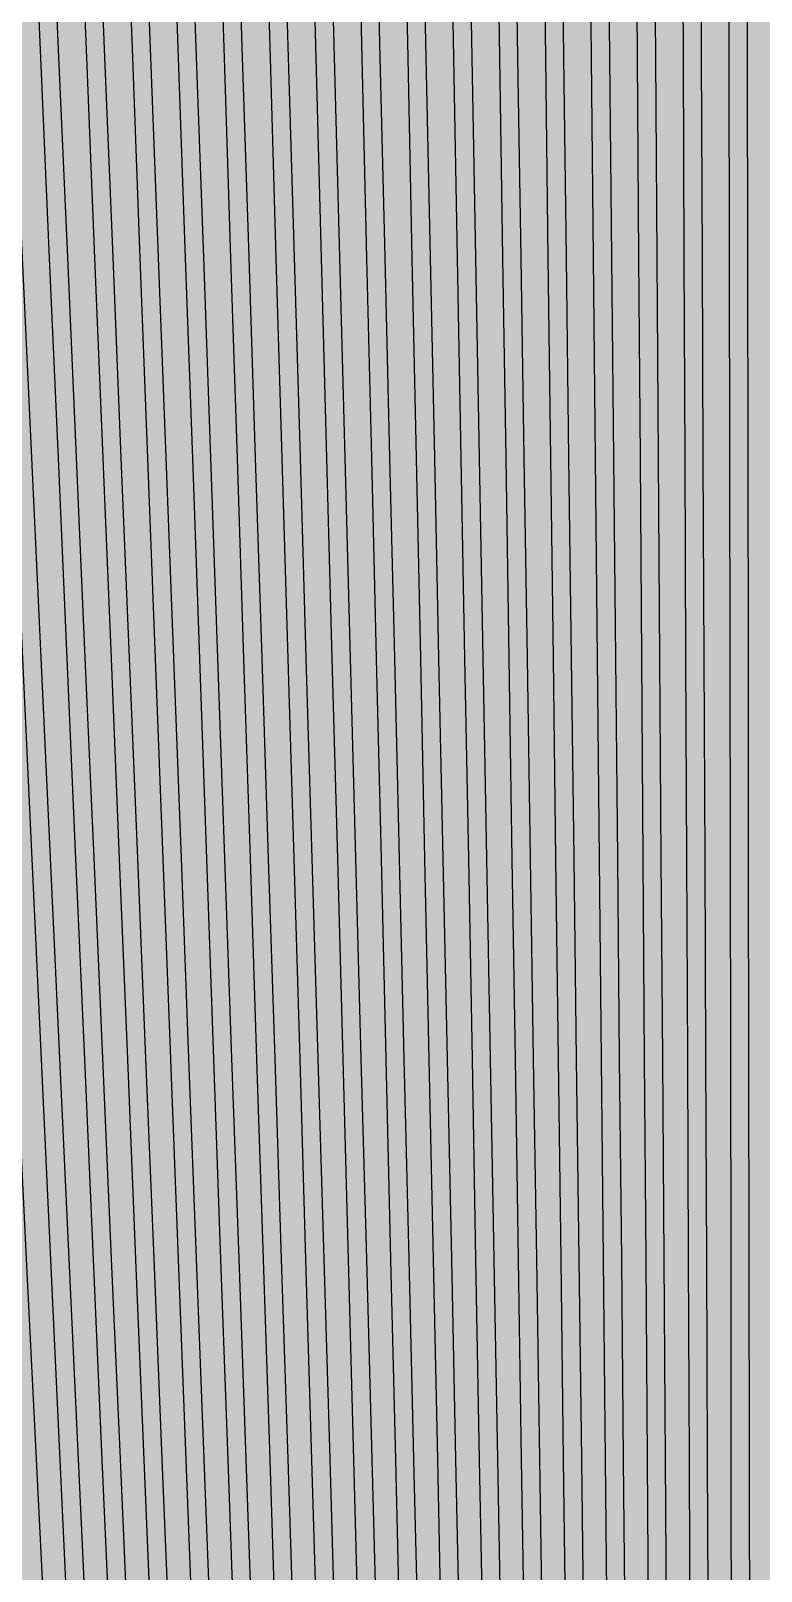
# Model space of a CAD drawing. Header units: metres. Extents: x -7231 to 10969, y -37556 to 1873.
# Drawn here: x 1786.9 to 1869, y -18454.5 to -18281.4 of the extents above; entities that cross this region are included whole.
import ezdxf

# ---------------------------------------------------------------- set-up
doc = ezdxf.new("R2010")
doc.units = ezdxf.units.M
for name, color, linetype in [('Metal1', 4, 'CONTINUOUS'), ('Metal2', 3, 'CONTINUOUS'), ('Polyimide', 7, 'CONTINUOUS')]:
    doc.layers.add(name, color=color, linetype=linetype)

msp = doc.modelspace()

# ---------------------------------------------------------------- hatches: boundary and pattern name
at = {"layer": 'Polyimide'}
msp.add_hatch(color=7, dxfattribs=at).paths.add_polyline_path([(4065.69, -468), (4066.67, -501.99), (4068.51, -535.99), (4071.41, -569.99), (4075.54, -603.99), (4081.04, -637.99), (4088.01, -671.99), (4096.52, -705.98), (4106.62, -739.98), (4118.33, -773.98), (4131.63, -807.98), (4146.49, -841.98), (4162.87, -875.98), (4180.68, -909.97), (4199.83, -943.97), (4220.22, -977.97), (4241.73, -1011.97), (4264.21, -1045.97), (4287.52, -1079.96), (4311.51, -1113.96), (4336.01, -1147.96), (4360.86, -1181.96), (4385.88, -1215.96), (4410.89, -1249.96), (4435.74, -1283.95), (4460.24, -1317.95), (4484.23, -1351.95), (4507.54, -1385.95), (4530.02, -1419.95), (4551.53, -1453.94), (4571.92, -1487.94), (4591.07, -1521.94), (4608.88, -1555.94), (4625.26, -1589.94), (4640.12, -1623.94), (4653.42, -1657.93), (4665.13, -1691.93), (4675.23, -1725.93), (4683.74, -1759.93), (4690.71, -1793.93), (4696.21, -1827.93), (4700.34, -1861.92), (4703.24, -1895.92), (4705.08, -1929.92), (4706.06, -1963.92), (4706.44, -1997.92), (4706.5, -2031.91), (4706.5, -4793.02), (4709.95, -4838.39), (4720.22, -4882.71), (4737.08, -4924.98), (4760.13, -4964.2), (4788.85, -4999.49), (4822.58, -5030.03), (4860.53, -5055.12), (4901.85, -5074.18), (4901.85, -5074.18), (4970.68, -5105.23), (5034.7, -5145.26), (5092.76, -5193.54), (5143.8, -5249.19), (5186.89, -5311.2), (5221.24, -5378.44), (5246.23, -5449.69), (5261.41, -5523.66), (5266.5, -5599), (5261.41, -5674.34), (5246.23, -5748.31), (5221.24, -5819.56), (5186.89, -5886.8), (5143.8, -5948.81), (5092.76, -6004.46), (5034.7, -6052.74), (4970.68, -6092.77), (4901.85, -6123.82), (4860.53, -6142.88), (4822.58, -6167.97), (4788.85, -6198.51), (4760.13, -6233.8), (4737.08, -6273.02), (4720.22, -6315.29), (4709.95, -6359.61), (4706.5, -6404.98), (4706.5, -9221.52), (4709.95, -9266.88), (4720.22, -9311.21), (4737.08, -9353.47), (4760.13, -9392.7), (4788.85, -9427.98), (4822.58, -9458.52), (4860.53, -9483.61), (4901.85, -9502.67), (4970.68, -9533.72), (5034.7, -9573.75), (5092.76, -9622.03), (5143.8, -9677.68), (5186.89, -9739.69), (5221.24, -9806.94), (5246.23, -9878.19), (5261.41, -9952.16), (5266.5, -10027.49), (5261.41, -10102.83), (5246.23, -10176.8), (5221.24, -10248.05), (5186.89, -10315.3), (5143.8, -10377.31), (5092.76, -10432.96), (5034.7, -10481.24), (4970.68, -10521.27), (4901.85, -10552.32), (4860.53, -10571.38), (4822.58, -10596.46), (4788.85, -10627), (4760.13, -10662.29), (4737.08, -10701.52), (4720.22, -10743.78), (4709.95, -10788.1), (4706.5, -10833.47), (4706.5, -13650.01), (4709.95, -13695.38), (4720.22, -13739.7), (4737.08, -13781.96), (4760.13, -13821.19), (4788.85, -13856.48), (4822.58, -13887.02), (4860.53, -13912.11), (4901.85, -13931.17), (4970.68, -13962.22), (5034.7, -14002.25), (5092.76, -14050.53), (5143.8, -14106.18), (5186.89, -14168.19), (5221.24, -14235.43), (5246.23, -14306.68), (5261.41, -14380.65), (5266.5, -14455.99), (5261.41, -14531.33), (5246.23, -14605.29), (5221.24, -14676.55), (5186.89, -14743.79), (5143.8, -14805.8), (5092.76, -14861.45), (5034.7, -14909.73), (4970.68, -14949.76), (4901.85, -14980.81), (4860.53, -14999.87), (4822.58, -15024.96), (4788.85, -15055.5), (4760.13, -15090.79), (4737.08, -15130.01), (4720.22, -15172.27), (4709.95, -15216.6), (4706.5, -15261.97), (4706.5, -15455.99), (4720.95, -15750.04), (4764.14, -16041.26), (4835.68, -16326.84), (4934.86, -16604.04), (5060.74, -16870.18), (5212.09, -17122.7), (5387.47, -17359.17), (5585.18, -17577.31), (5803.32, -17775.02), (6039.79, -17950.4), (6292.31, -18101.75), (6558.45, -18227.63), (6835.65, -18326.81), (7121.23, -18398.34), (7412.45, -18441.54), (7706.5, -18455.99), (9969.01, -18455.99), (10047.42, -18459.84), (10125.08, -18471.36), (10201.23, -18490.44), (10275.15, -18516.89), (10346.12, -18550.45), (10413.46, -18590.81), (10476.52, -18637.58), (10534.69, -18690.3), (10587.41, -18748.47), (10634.18, -18811.53), (10674.54, -18878.87), (10708.11, -18949.84), (10734.56, -19023.76), (10753.63, -19099.92), (10765.15, -19177.58), (10769.01, -19255.99), (10769.01, -20895.8), (10730.24, -20951.41), (10694.6, -21009.08), (10662.21, -21068.63), (10633.17, -21129.89), (10607.55, -21192.66), (10585.45, -21256.74), (10566.93, -21321.96), (10552.05, -21388.09), (10540.84, -21454.95), (10533.35, -21522.33), (10529.6, -21590.02), (10529.6, -21657.81), (10533.35, -21725.5), (10540.84, -21792.87), (10552.05, -21859.73), (10566.93, -21925.87), (10585.45, -21991.08), (10607.55, -22055.17), (10633.17, -22117.94), (10662.21, -22179.19), (10694.6, -22238.74), (10730.24, -22296.41), (10769.01, -22352.03), (10769.01, -32454.24), (10728.74, -32510.49), (10691.72, -32568.92), (10658.05, -32629.35), (10627.85, -32691.58), (10601.2, -32755.42), (10578.21, -32820.67), (10558.93, -32887.1), (10543.44, -32954.52), (10531.77, -33022.71), (10523.97, -33091.44), (10520.07, -33160.51), (10520.07, -33229.69), (10523.97, -33298.75), (10531.77, -33367.49), (10543.44, -33435.67), (10558.93, -33503.09), (10578.21, -33569.53), (10601.2, -33634.77), (10627.85, -33698.61), (10658.05, -33760.85), (10691.72, -33821.28), (10728.74, -33879.71), (10769.01, -33935.96), (10769.01, -36556), (10765.15, -36634.41), (10753.63, -36712.07), (10734.56, -36788.23), (10708.11, -36862.15), (10674.54, -36933.12), (10634.18, -37000.46), (10587.41, -37063.51), (10534.69, -37121.69), (10476.52, -37174.41), (10413.46, -37221.18), (10346.12, -37261.54), (10275.15, -37295.1), (10201.23, -37321.55), (10125.08, -37340.63), (10047.42, -37352.15), (9969.01, -37356), (-6231.01, -37356), (-6309.42, -37352.15), (-6387.08, -37340.63), (-6463.23, -37321.55), (-6537.15, -37295.1), (-6608.12, -37261.54), (-6675.46, -37221.18), (-6738.52, -37174.41), (-6796.69, -37121.69), (-6849.41, -37063.51), (-6896.18, -37000.46), (-6936.54, -36933.12), (-6970.11, -36862.15), (-6996.56, -36788.23), (-7015.63, -36712.07), (-7027.15, -36634.41), (-7031.01, -36556), (-7031.01, -33936), (-6990.74, -33879.75), (-6953.7, -33821.31), (-6920.03, -33760.88), (-6889.82, -33698.64), (-6863.18, -33634.8), (-6840.18, -33569.55), (-6820.9, -33503.11), (-6805.4, -33435.69), (-6793.74, -33367.49), (-6785.94, -33298.75), (-6782.03, -33229.68), (-6782.03, -33160.5), (-6785.94, -33091.43), (-6793.74, -33022.69), (-6805.4, -32954.5), (-6820.9, -32887.07), (-6840.18, -32820.63), (-6863.18, -32755.39), (-6889.82, -32691.54), (-6920.03, -32629.3), (-6953.7, -32568.87), (-6990.74, -32510.43), (-7031.01, -32454.18), (-7031.01, -22364.83), (-6990.74, -22308.58), (-6953.7, -22250.14), (-6920.03, -22189.71), (-6889.82, -22127.47), (-6863.18, -22063.62), (-6840.18, -21998.38), (-6820.9, -21931.94), (-6805.4, -21864.51), (-6793.74, -21796.32), (-6785.94, -21727.58), (-6782.03, -21658.51), (-6782.03, -21589.33), (-6785.94, -21520.26), (-6793.74, -21451.52), (-6805.4, -21383.32), (-6820.9, -21315.9), (-6840.18, -21249.46), (-6863.18, -21184.21), (-6889.82, -21120.37), (-6920.03, -21058.13), (-6953.7, -20997.7), (-6990.74, -20939.26), (-7031.01, -20883.01), (-7031.01, -19255.99), (-7027.15, -19177.58), (-7015.63, -19099.92), (-6996.56, -19023.76), (-6970.11, -18949.84), (-6936.54, -18878.87), (-6896.18, -18811.53), (-6849.41, -18748.47), (-6796.69, -18690.3), (-6738.52, -18637.58), (-6675.46, -18590.81), (-6608.12, -18550.45), (-6537.15, -18516.89), (-6463.23, -18490.44), (-6387.08, -18471.36), (-6309.42, -18459.84), (-6231.01, -18455.99), (-3968.5, -18455.99), (-3674.45, -18441.54), (-3383.23, -18398.34), (-3097.65, -18326.81), (-2820.45, -18227.63), (-2554.31, -18101.75), (-2301.79, -17950.4), (-2065.32, -17775.02), (-1847.18, -17577.31), (-1649.47, -17359.17), (-1474.09, -17122.7), (-1322.74, -16870.18), (-1196.86, -16604.04), (-1097.68, -16326.84), (-1026.14, -16041.26), (-982.95, -15750.04), (-968.5, -15455.99), (-968.5, -15261.97), (-971.95, -15216.6), (-982.22, -15172.27), (-999.08, -15130.01), (-1022.13, -15090.79), (-1050.85, -15055.5), (-1084.58, -15024.96), (-1122.53, -14999.87), (-1163.85, -14980.81), (-1232.68, -14949.76), (-1296.7, -14909.73), (-1354.76, -14861.45), (-1405.8, -14805.8), (-1448.89, -14743.79), (-1483.24, -14676.55), (-1508.23, -14605.29), (-1523.41, -14531.33), (-1528.5, -14455.99), (-1523.41, -14380.65), (-1508.23, -14306.68), (-1483.24, -14235.43), (-1448.89, -14168.19), (-1405.8, -14106.18), (-1354.76, -14050.53), (-1296.7, -14002.25), (-1232.68, -13962.22), (-1163.85, -13931.17), (-1122.53, -13912.11), (-1084.58, -13887.02), (-1050.85, -13856.48), (-1022.13, -13821.19), (-999.08, -13781.96), (-982.22, -13739.7), (-971.95, -13695.38), (-968.5, -13650.01), (-968.5, -12309.64), (-971.95, -12264.27), (-982.22, -12219.94), (-999.08, -12177.68), (-1022.13, -12138.46), (-1050.85, -12103.17), (-1084.58, -12072.63), (-1122.53, -12047.54), (-1163.85, -12028.48), (-1232.68, -11997.43), (-1296.7, -11957.4), (-1354.76, -11909.12), (-1405.8, -11853.47), (-1448.89, -11791.46), (-1483.24, -11724.22), (-1508.23, -11652.96), (-1523.41, -11579), (-1528.5, -11503.66), (-1523.41, -11428.32), (-1508.23, -11354.35), (-1483.24, -11283.1), (-1448.89, -11215.86), (-1405.8, -11153.85), (-1354.76, -11098.2), (-1296.7, -11049.92), (-1232.68, -11009.89), (-1163.85, -10978.84), (-1122.53, -10959.78), (-1084.58, -10934.69), (-1050.85, -10904.15), (-1022.13, -10868.86), (-999.08, -10829.63), (-982.22, -10787.37), (-971.95, -10743.05), (-968.5, -10697.68), (-968.5, -9357.31), (-971.95, -9311.94), (-982.22, -9267.62), (-999.08, -9225.35), (-1022.13, -9186.13), (-1050.85, -9150.84), (-1084.58, -9120.3), (-1122.53, -9095.21), (-1163.85, -9076.15), (-1163.85, -9076.15), (-1232.68, -9045.1), (-1296.7, -9005.07), (-1354.76, -8956.79), (-1405.8, -8901.14), (-1448.89, -8839.13), (-1483.24, -8771.89), (-1508.23, -8700.64), (-1523.41, -8626.67), (-1528.5, -8551.33), (-1523.41, -8475.99), (-1508.23, -8402.02), (-1483.24, -8330.77), (-1448.89, -8263.53), (-1405.8, -8201.52), (-1354.76, -8145.87), (-1296.7, -8097.59), (-1232.68, -8057.56), (-1163.85, -8026.51), (-1163.85, -8026.51), (-1122.53, -8007.45), (-1084.58, -7982.36), (-1050.85, -7951.82), (-1022.13, -7916.53), (-999.08, -7877.31), (-982.22, -7835.04), (-971.95, -7790.72), (-968.5, -7745.35), (-968.5, -6404.98), (-971.95, -6359.61), (-982.22, -6315.29), (-999.08, -6273.02), (-1022.13, -6233.8), (-1050.85, -6198.51), (-1084.58, -6167.97), (-1122.53, -6142.88), (-1163.85, -6123.82), (-1163.85, -6123.82), (-1232.68, -6092.77), (-1296.7, -6052.74), (-1354.76, -6004.46), (-1405.8, -5948.81), (-1448.89, -5886.8), (-1483.24, -5819.56), (-1508.23, -5748.31), (-1523.41, -5674.34), (-1528.5, -5599), (-1523.41, -5523.66), (-1508.23, -5449.69), (-1483.24, -5378.44), (-1448.89, -5311.2), (-1405.8, -5249.19), (-1354.76, -5193.54), (-1296.7, -5145.26), (-1232.68, -5105.23), (-1163.85, -5074.18), (-1163.85, -5074.18), (-1122.53, -5055.12), (-1084.58, -5030.03), (-1050.85, -4999.49), (-1022.13, -4964.2), (-999.08, -4924.98), (-982.22, -4882.71), (-971.95, -4838.39), (-968.5, -4793.02), (-968.5, -2031.91), (-968.44, -1997.92), (-968.06, -1963.92), (-967.05, -1929.92), (-965.18, -1895.92), (-962.22, -1861.92), (-958.01, -1827.93), (-952.41, -1793.93), (-945.31, -1759.93), (-936.64, -1725.93), (-926.35, -1691.93), (-914.43, -1657.93), (-900.88, -1623.94), (-885.74, -1589.94), (-869.05, -1555.94), (-850.91, -1521.94), (-831.4, -1487.94), (-810.63, -1453.94), (-788.72, -1419.95), (-765.82, -1385.95), (-742.07, -1351.95), (-717.63, -1317.95), (-692.67, -1283.95), (-667.36, -1249.96), (-641.88, -1215.96), (-616.39, -1181.96), (-591.08, -1147.96), (-566.12, -1113.96), (-541.68, -1079.96), (-517.93, -1045.97), (-495.03, -1011.97), (-473.12, -977.97), (-452.35, -943.97), (-432.84, -909.97), (-414.7, -875.98), (-398.01, -841.98), (-382.87, -807.98), (-369.32, -773.98), (-357.4, -739.98), (-347.11, -705.98), (-338.44, -671.99), (-331.34, -637.99), (-325.74, -603.99), (-321.53, -569.99), (-318.57, -535.99), (-316.7, -501.99), (-315.69, -468), (-315.31, -434), (-315.25, -400), (-315.25, 401), (-315.25, 451), (-315.25, 1644), (-270.25, 1644), (-270.03, 1637.13), (-269.35, 1630.29), (-268.23, 1623.52), (-266.67, 1616.82), (-264.68, 1610.25), (-262.26, 1603.82), (-259.42, 1597.56), (-256.18, 1591.5), (-252.55, 1585.67), (-248.55, 1580.08), (-244.19, 1574.77), (-239.5, 1569.75), (-234.48, 1565.06), (-229.17, 1560.7), (-223.58, 1556.7), (-217.75, 1553.07), (-211.69, 1549.83), (-205.43, 1546.99), (-199, 1544.57), (-192.43, 1542.58), (-185.73, 1541.02), (-178.96, 1539.9), (-172.12, 1539.22), (-165.25, 1539), (-158.38, 1539.22), (-151.54, 1539.9), (-144.77, 1541.02), (-138.07, 1542.58), (-131.5, 1544.57), (-125.07, 1546.99), (-118.81, 1549.83), (-112.75, 1553.07), (-106.92, 1556.7), (-101.33, 1560.7), (-96.02, 1565.06), (-91, 1569.75), (-86.31, 1574.77), (-81.95, 1580.08), (-77.95, 1585.67), (-74.32, 1591.5), (-71.08, 1597.56), (-68.24, 1603.82), (-65.82, 1610.25), (-63.83, 1616.82), (-62.27, 1623.52), (-61.15, 1630.29), (-60.47, 1637.13), (-60.25, 1644), (1853, 1644), (1853, 1573), (3815.25, 1573), (3815.46, 1579.54), (3816.11, 1586.05), (3817.17, 1592.51), (3818.66, 1598.88), (3820.56, 1605.14), (3822.86, 1611.27), (3825.56, 1617.23), (3828.65, 1623), (3832.1, 1628.56), (3835.91, 1633.88), (3840.07, 1638.93), (3844.54, 1643.71), (3849.32, 1648.18), (3854.37, 1652.34), (3859.69, 1656.15), (3865.25, 1659.6), (3871.02, 1662.69), (3876.98, 1665.39), (3883.11, 1667.69), (3889.37, 1669.59), (3895.74, 1671.08), (3902.2, 1672.14), (3908.71, 1672.79), (3915.25, 1673), (3921.79, 1672.79), (3928.3, 1672.14), (3934.76, 1671.08), (3941.13, 1669.59), (3947.39, 1667.69), (3953.52, 1665.39), (3959.48, 1662.69), (3965.25, 1659.6), (3970.81, 1656.15), (3976.13, 1652.34), (3981.18, 1648.18), (3985.96, 1643.71), (3990.43, 1638.93), (3994.59, 1633.88), (3998.4, 1628.56), (4001.85, 1623), (4004.94, 1617.23), (4007.64, 1611.27), (4009.94, 1605.14), (4011.84, 1598.88), (4013.33, 1592.51), (4014.39, 1586.05), (4015.04, 1579.54), (4015.25, 1573), (4065.25, 1573), (4065.25, 451), (4065.25, 401), (4065.25, -400), (4065.31, -434), (4065.69, -468)])

# ---------------------------------------------------------------- linework, layer by layer
at = {"layer": 'Metal1'}
for points in [[(1765.3, -17991.88), (1766.41, -18014.38), (1767.52, -18036.88), (1768.63, -18059.38), (1769.75, -18081.88), (1770.86, -18104.38), (1771.97, -18126.88), (1773.08, -18149.38), (1774.2, -18171.88), (1775.31, -18194.38), (1776.42, -18216.88), (1777.53, -18239.38), (1778.65, -18261.88), (1779.76, -18284.39), (1780.87, -18306.89), (1781.98, -18329.39), (1783.1, -18351.89), (1784.21, -18374.39), (1785.32, -18396.89), (1786.43, -18419.39), (1787.55, -18441.89), (1788.66, -18464.39)], [(1795.96, -18464.48), (1794.97, -18441.98), (1793.99, -18419.48), (1793, -18396.98), (1792.01, -18374.48), (1791.03, -18351.98), (1790.04, -18329.48), (1789.06, -18306.98), (1788.07, -18284.48), (1787.09, -18261.98), (1786.1, -18239.48), (1785.12, -18216.98), (1784.13, -18194.48), (1783.15, -18171.97), (1782.16, -18149.47), (1781.18, -18126.97), (1780.19, -18104.47), (1779.21, -18081.97), (1778.22, -18059.47), (1777.24, -18036.97), (1776.25, -18014.47), (1775.27, -17991.97)], [(1777.26, -17991.88), (1778.25, -18014.38), (1779.23, -18036.88), (1780.22, -18059.38), (1781.2, -18081.88), (1782.19, -18104.39), (1783.18, -18126.89), (1784.16, -18149.39), (1785.15, -18171.89), (1786.13, -18194.39), (1787.12, -18216.89), (1788.1, -18239.39), (1789.09, -18261.89), (1790.07, -18284.39), (1791.06, -18306.89), (1792.04, -18329.39), (1793.03, -18351.89), (1794.01, -18374.39), (1795, -18396.89), (1795.98, -18419.39), (1796.97, -18441.9), (1797.95, -18464.4)], [(1805.25, -18464.48), (1804.39, -18441.98), (1803.54, -18419.48), (1802.68, -18396.98), (1801.82, -18374.48), (1800.96, -18351.97), (1800.1, -18329.47), (1799.24, -18306.97), (1798.39, -18284.47), (1797.53, -18261.97), (1796.67, -18239.47), (1795.81, -18216.97), (1794.95, -18194.47), (1794.1, -18171.97), (1793.24, -18149.47), (1792.38, -18126.97), (1791.52, -18104.47), (1790.66, -18081.97), (1789.81, -18059.47), (1788.95, -18036.97), (1788.09, -18014.46), (1787.23, -17991.96)], [(1789.23, -17991.89), (1790.09, -18014.39), (1790.95, -18036.89), (1791.8, -18059.39), (1792.66, -18081.89), (1793.52, -18104.39), (1794.38, -18126.89), (1795.24, -18149.39), (1796.09, -18171.89), (1796.95, -18194.39), (1797.81, -18216.89), (1798.67, -18239.39), (1799.53, -18261.9), (1800.39, -18284.4), (1801.24, -18306.9), (1802.1, -18329.4), (1802.96, -18351.9), (1803.82, -18374.4), (1804.68, -18396.9), (1805.53, -18419.4), (1806.39, -18441.9), (1807.25, -18464.4)], [(1814.55, -18464.47), (1813.82, -18441.97), (1813.09, -18419.47), (1812.35, -18396.97), (1811.62, -18374.47), (1810.89, -18351.97), (1810.16, -18329.47), (1809.43, -18306.97), (1808.7, -18284.47), (1807.97, -18261.97), (1807.24, -18239.47), (1806.51, -18216.96), (1805.78, -18194.46), (1805.04, -18171.96), (1804.31, -18149.46), (1803.58, -18126.96), (1802.85, -18104.46), (1802.12, -18081.96), (1801.39, -18059.46), (1800.66, -18036.96), (1799.93, -18014.46), (1799.2, -17991.96)], [(1801.2, -17991.89), (1801.93, -18014.39), (1802.66, -18036.89), (1803.39, -18059.4), (1804.12, -18081.9), (1804.85, -18104.4), (1805.58, -18126.9), (1806.31, -18149.4), (1807.04, -18171.9), (1807.77, -18194.4), (1808.51, -18216.9), (1809.24, -18239.4), (1809.97, -18261.9), (1810.7, -18284.4), (1811.43, -18306.9), (1812.16, -18329.4), (1812.89, -18351.9), (1813.62, -18374.4), (1814.35, -18396.91), (1815.08, -18419.41), (1815.82, -18441.91), (1816.55, -18464.41)], [(1823.84, -18464.47), (1823.24, -18441.97), (1822.64, -18419.47), (1822.03, -18396.96), (1821.43, -18374.46), (1820.82, -18351.96), (1820.22, -18329.46), (1819.62, -18306.96), (1819.01, -18284.46), (1818.41, -18261.96), (1817.81, -18239.46), (1817.2, -18216.96), (1816.6, -18194.46), (1815.99, -18171.96), (1815.39, -18149.46), (1814.79, -18126.96), (1814.18, -18104.46), (1813.58, -18081.96), (1812.97, -18059.45), (1812.37, -18036.95), (1811.77, -18014.45), (1811.16, -17991.95)], [(1813.16, -17991.9), (1813.77, -18014.4), (1814.37, -18036.9), (1814.97, -18059.4), (1815.58, -18081.9), (1816.18, -18104.4), (1816.78, -18126.9), (1817.39, -18149.4), (1817.99, -18171.9), (1818.6, -18194.4), (1819.2, -18216.91), (1819.8, -18239.41), (1820.41, -18261.91), (1821.01, -18284.41), (1821.62, -18306.91), (1822.22, -18329.41), (1822.82, -18351.91), (1823.43, -18374.41), (1824.03, -18396.91), (1824.64, -18419.41), (1825.24, -18441.91), (1825.84, -18464.41)], [(1833.14, -18464.46), (1832.66, -18441.96), (1832.19, -18419.46), (1831.71, -18396.96), (1831.23, -18374.46), (1830.76, -18351.96), (1830.28, -18329.46), (1829.8, -18306.96), (1829.33, -18284.46), (1828.85, -18261.95), (1828.37, -18239.45), (1827.9, -18216.95), (1827.42, -18194.45), (1826.94, -18171.95), (1826.47, -18149.45), (1825.99, -18126.95), (1825.51, -18104.45), (1825.04, -18081.95), (1824.56, -18059.45), (1824.08, -18036.95), (1823.6, -18014.45), (1823.13, -17991.95)], [(1825.13, -17991.9), (1825.6, -18014.41), (1826.08, -18036.91), (1826.56, -18059.41), (1827.03, -18081.91), (1827.51, -18104.41), (1827.99, -18126.91), (1828.46, -18149.41), (1828.94, -18171.91), (1829.42, -18194.41), (1829.9, -18216.91), (1830.37, -18239.41), (1830.85, -18261.91), (1831.33, -18284.41), (1831.8, -18306.91), (1832.28, -18329.41), (1832.76, -18351.92), (1833.23, -18374.42), (1833.71, -18396.92), (1834.19, -18419.42), (1834.66, -18441.92), (1835.14, -18464.42)], [(1842.44, -18464.46), (1842.09, -18441.95), (1841.74, -18419.45), (1841.39, -18396.95), (1841.04, -18374.45), (1840.69, -18351.95), (1840.34, -18329.45), (1839.99, -18306.95), (1839.64, -18284.45), (1839.29, -18261.95), (1838.94, -18239.45), (1838.59, -18216.95), (1838.24, -18194.45), (1837.89, -18171.95), (1837.54, -18149.45), (1837.19, -18126.95), (1836.84, -18104.44), (1836.49, -18081.94), (1836.14, -18059.44), (1835.79, -18036.94), (1835.44, -18014.44), (1835.09, -17991.94)], [(1837.09, -17991.91), (1837.44, -18014.41), (1837.79, -18036.91), (1838.14, -18059.41), (1838.49, -18081.91), (1838.84, -18104.41), (1839.19, -18126.91), (1839.54, -18149.41), (1839.89, -18171.92), (1840.24, -18194.42), (1840.59, -18216.92), (1840.94, -18239.42), (1841.29, -18261.92), (1841.64, -18284.42), (1841.99, -18306.92), (1842.34, -18329.42), (1842.69, -18351.92), (1843.04, -18374.42), (1843.39, -18396.92), (1843.74, -18419.42), (1844.09, -18441.92), (1844.44, -18464.42)], [(1851.73, -18464.45), (1851.51, -18441.95), (1851.29, -18419.45), (1851.06, -18396.95), (1850.84, -18374.45), (1850.62, -18351.95), (1850.4, -18329.45), (1850.17, -18306.95), (1849.95, -18284.44), (1849.73, -18261.94), (1849.51, -18239.44), (1849.28, -18216.94), (1849.06, -18194.44), (1848.84, -18171.94), (1848.62, -18149.44), (1848.39, -18126.94), (1848.17, -18104.44), (1847.95, -18081.94), (1847.73, -18059.44), (1847.5, -18036.94), (1847.28, -18014.44), (1847.06, -17991.94)], [(1849.06, -17991.92), (1849.28, -18014.42), (1849.5, -18036.92), (1849.73, -18059.42), (1849.95, -18081.92), (1850.17, -18104.42), (1850.39, -18126.92), (1850.62, -18149.42), (1850.84, -18171.92), (1851.06, -18194.42), (1851.28, -18216.92), (1851.51, -18239.42), (1851.73, -18261.92), (1851.95, -18284.42), (1852.17, -18306.93), (1852.4, -18329.43), (1852.62, -18351.93), (1852.84, -18374.43), (1853.06, -18396.93), (1853.29, -18419.43), (1853.51, -18441.93), (1853.73, -18464.43)], [(1861.03, -18464.44), (1860.93, -18441.94), (1860.84, -18419.44), (1860.74, -18396.94), (1860.65, -18374.44), (1860.55, -18351.94), (1860.46, -18329.44), (1860.36, -18306.94), (1860.27, -18284.44), (1860.17, -18261.94), (1860.07, -18239.44), (1859.98, -18216.94), (1859.88, -18194.44), (1859.79, -18171.94), (1859.69, -18149.43), (1859.6, -18126.93), (1859.5, -18104.43), (1859.41, -18081.93), (1859.31, -18059.43), (1859.22, -18036.93), (1859.12, -18014.43), (1859.03, -17991.93)], [(1861.03, -17991.92), (1861.12, -18014.42), (1861.22, -18036.92), (1861.31, -18059.42), (1861.41, -18081.92), (1861.5, -18104.42), (1861.6, -18126.93), (1861.69, -18149.43), (1861.79, -18171.93), (1861.88, -18194.43), (1861.98, -18216.93), (1862.07, -18239.43), (1862.17, -18261.93), (1862.27, -18284.43), (1862.36, -18306.93), (1862.46, -18329.43), (1862.55, -18351.93), (1862.65, -18374.43), (1862.74, -18396.93), (1862.84, -18419.43), (1862.93, -18441.93), (1863.03, -18464.44)]]:
    msp.add_lwpolyline(points, dxfattribs=at)
at = {"layer": 'Metal2'}
for points in [[(1791.31, -18464.49), (1790.26, -18441.99), (1789.21, -18419.49), (1788.16, -18396.98), (1787.11, -18374.48), (1786.06, -18351.98), (1785.02, -18329.48), (1783.97, -18306.98), (1782.92, -18284.48), (1781.87, -18261.98), (1780.82, -18239.48), (1779.77, -18216.98), (1778.72, -18194.48), (1777.67, -18171.98), (1776.62, -18149.48), (1775.58, -18126.98), (1774.53, -18104.48), (1773.48, -18081.97), (1772.43, -18059.47), (1771.38, -18036.97), (1770.33, -18014.47), (1769.28, -17991.97)], [(1771.28, -17991.88), (1772.33, -18014.38), (1773.38, -18036.88), (1774.43, -18059.38), (1775.48, -18081.88), (1776.52, -18104.38), (1777.57, -18126.88), (1778.62, -18149.38), (1779.67, -18171.88), (1780.72, -18194.39), (1781.77, -18216.89), (1782.82, -18239.39), (1783.87, -18261.89), (1784.92, -18284.39), (1785.96, -18306.89), (1787.01, -18329.39), (1788.06, -18351.89), (1789.11, -18374.39), (1790.16, -18396.89), (1791.21, -18419.39), (1792.26, -18441.89), (1793.31, -18464.39)], [(1800.6, -18464.48), (1799.68, -18441.98), (1798.76, -18419.48), (1797.84, -18396.98), (1796.92, -18374.48), (1796, -18351.98), (1795.07, -18329.48), (1794.15, -18306.98), (1793.23, -18284.48), (1792.31, -18261.97), (1791.39, -18239.47), (1790.47, -18216.97), (1789.54, -18194.47), (1788.62, -18171.97), (1787.7, -18149.47), (1786.78, -18126.97), (1785.86, -18104.47), (1784.93, -18081.97), (1784.01, -18059.47), (1783.09, -18036.97), (1782.17, -18014.47), (1781.25, -17991.97)], [(1783.25, -17991.88), (1784.17, -18014.39), (1785.09, -18036.89), (1786.01, -18059.39), (1786.93, -18081.89), (1787.85, -18104.39), (1788.78, -18126.89), (1789.7, -18149.39), (1790.62, -18171.89), (1791.54, -18194.39), (1792.46, -18216.89), (1793.39, -18239.39), (1794.31, -18261.89), (1795.23, -18284.39), (1796.15, -18306.89), (1797.07, -18329.39), (1797.99, -18351.9), (1798.92, -18374.4), (1799.84, -18396.9), (1800.76, -18419.4), (1801.68, -18441.9), (1802.6, -18464.4)], [(1809.9, -18464.48), (1809.11, -18441.97), (1808.31, -18419.47), (1807.52, -18396.97), (1806.72, -18374.47), (1805.93, -18351.97), (1805.13, -18329.47), (1804.34, -18306.97), (1803.54, -18284.47), (1802.75, -18261.97), (1801.95, -18239.47), (1801.16, -18216.97), (1800.36, -18194.47), (1799.57, -18171.97), (1798.78, -18149.47), (1797.98, -18126.96), (1797.19, -18104.46), (1796.39, -18081.96), (1795.6, -18059.46), (1794.8, -18036.96), (1794.01, -18014.46), (1793.21, -17991.96)], [(1795.21, -17991.89), (1796.01, -18014.39), (1796.8, -18036.89), (1797.6, -18059.39), (1798.39, -18081.89), (1799.19, -18104.39), (1799.98, -18126.89), (1800.77, -18149.4), (1801.57, -18171.9), (1802.36, -18194.4), (1803.16, -18216.9), (1803.95, -18239.4), (1804.75, -18261.9), (1805.54, -18284.4), (1806.34, -18306.9), (1807.13, -18329.4), (1807.93, -18351.9), (1808.72, -18374.4), (1809.51, -18396.9), (1810.31, -18419.4), (1811.1, -18441.9), (1811.9, -18464.4)], [(1819.2, -18464.47), (1818.53, -18441.97), (1817.86, -18419.47), (1817.19, -18396.97), (1816.53, -18374.47), (1815.86, -18351.97), (1815.19, -18329.47), (1814.52, -18306.96), (1813.86, -18284.46), (1813.19, -18261.96), (1812.52, -18239.46), (1811.85, -18216.96), (1811.19, -18194.46), (1810.52, -18171.96), (1809.85, -18149.46), (1809.18, -18126.96), (1808.52, -18104.46), (1807.85, -18081.96), (1807.18, -18059.46), (1806.51, -18036.96), (1805.85, -18014.46), (1805.18, -17991.96)], [(1807.18, -17991.9), (1807.85, -18014.4), (1808.51, -18036.9), (1809.18, -18059.4), (1809.85, -18081.9), (1810.52, -18104.4), (1811.18, -18126.9), (1811.85, -18149.4), (1812.52, -18171.9), (1813.19, -18194.4), (1813.85, -18216.9), (1814.52, -18239.4), (1815.19, -18261.9), (1815.86, -18284.4), (1816.52, -18306.91), (1817.19, -18329.41), (1817.86, -18351.91), (1818.53, -18374.41), (1819.19, -18396.91), (1819.86, -18419.41), (1820.53, -18441.91), (1821.19, -18464.41)], [(1828.49, -18464.46), (1827.95, -18441.96), (1827.41, -18419.46), (1826.87, -18396.96), (1826.33, -18374.46), (1825.79, -18351.96), (1825.25, -18329.46), (1824.71, -18306.96), (1824.17, -18284.46), (1823.63, -18261.96), (1823.09, -18239.46), (1822.55, -18216.96), (1822.01, -18194.46), (1821.47, -18171.96), (1820.93, -18149.45), (1820.39, -18126.95), (1819.85, -18104.45), (1819.31, -18081.95), (1818.77, -18059.45), (1818.23, -18036.95), (1817.69, -18014.45), (1817.15, -17991.95)], [(1819.14, -17991.9), (1819.68, -18014.4), (1820.23, -18036.9), (1820.77, -18059.4), (1821.31, -18081.9), (1821.85, -18104.4), (1822.39, -18126.91), (1822.93, -18149.41), (1823.47, -18171.91), (1824.01, -18194.41), (1824.55, -18216.91), (1825.09, -18239.41), (1825.63, -18261.91), (1826.17, -18284.41), (1826.71, -18306.91), (1827.25, -18329.41), (1827.79, -18351.91), (1828.33, -18374.41), (1828.87, -18396.91), (1829.41, -18419.41), (1829.95, -18441.92), (1830.49, -18464.42)], [(1837.79, -18464.46), (1837.37, -18441.96), (1836.96, -18419.46), (1836.55, -18396.96), (1836.14, -18374.46), (1835.72, -18351.95), (1835.31, -18329.45), (1834.9, -18306.95), (1834.48, -18284.45), (1834.07, -18261.95), (1833.66, -18239.45), (1833.24, -18216.95), (1832.83, -18194.45), (1832.42, -18171.95), (1832, -18149.45), (1831.59, -18126.95), (1831.18, -18104.45), (1830.76, -18081.95), (1830.35, -18059.45), (1829.94, -18036.95), (1829.52, -18014.44), (1829.11, -17991.94)], [(1831.11, -17991.91), (1831.52, -18014.41), (1831.94, -18036.91), (1832.35, -18059.41), (1832.76, -18081.91), (1833.18, -18104.41), (1833.59, -18126.91), (1834, -18149.41), (1834.42, -18171.91), (1834.83, -18194.41), (1835.24, -18216.91), (1835.66, -18239.41), (1836.07, -18261.92), (1836.48, -18284.42), (1836.9, -18306.92), (1837.31, -18329.42), (1837.72, -18351.92), (1838.13, -18374.42), (1838.55, -18396.92), (1838.96, -18419.42), (1839.37, -18441.92), (1839.79, -18464.42)], [(1847.08, -18464.45), (1846.8, -18441.95), (1846.51, -18419.45), (1846.23, -18396.95), (1845.94, -18374.45), (1845.65, -18351.95), (1845.37, -18329.45), (1845.08, -18306.95), (1844.8, -18284.45), (1844.51, -18261.95), (1844.22, -18239.45), (1843.94, -18216.95), (1843.65, -18194.44), (1843.37, -18171.94), (1843.08, -18149.44), (1842.79, -18126.94), (1842.51, -18104.44), (1842.22, -18081.94), (1841.93, -18059.44), (1841.65, -18036.94), (1841.36, -18014.44), (1841.08, -17991.94)], [(1843.08, -17991.91), (1843.36, -18014.41), (1843.65, -18036.91), (1843.93, -18059.41), (1844.22, -18081.92), (1844.51, -18104.42), (1844.79, -18126.92), (1845.08, -18149.42), (1845.37, -18171.92), (1845.65, -18194.42), (1845.94, -18216.92), (1846.22, -18239.42), (1846.51, -18261.92), (1846.8, -18284.42), (1847.08, -18306.92), (1847.37, -18329.42), (1847.65, -18351.92), (1847.94, -18374.42), (1848.23, -18396.93), (1848.51, -18419.43), (1848.8, -18441.93), (1849.08, -18464.43)], [(1856.38, -18464.45), (1856.22, -18441.95), (1856.06, -18419.45), (1855.9, -18396.94), (1855.74, -18374.44), (1855.59, -18351.94), (1855.43, -18329.44), (1855.27, -18306.94), (1855.11, -18284.44), (1854.95, -18261.94), (1854.79, -18239.44), (1854.63, -18216.94), (1854.47, -18194.44), (1854.31, -18171.94), (1854.16, -18149.44), (1854, -18126.94), (1853.84, -18104.44), (1853.68, -18081.94), (1853.52, -18059.43), (1853.36, -18036.93), (1853.2, -18014.43), (1853.04, -17991.93)], [(1855.04, -17991.92), (1855.2, -18014.42), (1855.36, -18036.92), (1855.52, -18059.42), (1855.68, -18081.92), (1855.84, -18104.42), (1856, -18126.92), (1856.16, -18149.42), (1856.31, -18171.92), (1856.47, -18194.42), (1856.63, -18216.93), (1856.79, -18239.43), (1856.95, -18261.93), (1857.11, -18284.43), (1857.27, -18306.93), (1857.43, -18329.43), (1857.59, -18351.93), (1857.74, -18374.43), (1857.9, -18396.93), (1858.06, -18419.43), (1858.22, -18441.93), (1858.38, -18464.43)], [(1865.68, -18464.44), (1865.64, -18441.94), (1865.61, -18419.44), (1865.58, -18396.94), (1865.55, -18374.44), (1865.52, -18351.94), (1865.49, -18329.44), (1865.45, -18306.94), (1865.42, -18284.44), (1865.39, -18261.94), (1865.36, -18239.43), (1865.33, -18216.93), (1865.29, -18194.43), (1865.26, -18171.93), (1865.23, -18149.43), (1865.2, -18126.93), (1865.17, -18104.43), (1865.14, -18081.93), (1865.1, -18059.43), (1865.07, -18036.93), (1865.04, -18014.43), (1865.01, -17991.93)], [(1867.01, -17991.92), (1867.04, -18014.42), (1867.07, -18036.93), (1867.1, -18059.43), (1867.14, -18081.93), (1867.17, -18104.43), (1867.2, -18126.93), (1867.23, -18149.43), (1867.26, -18171.93), (1867.29, -18194.43), (1867.33, -18216.93), (1867.36, -18239.43), (1867.39, -18261.93), (1867.42, -18284.43), (1867.45, -18306.93), (1867.49, -18329.43), (1867.52, -18351.94), (1867.55, -18374.44), (1867.58, -18396.94), (1867.61, -18419.44), (1867.64, -18441.94), (1867.68, -18464.44)]]:
    msp.add_lwpolyline(points, dxfattribs=at)

doc.saveas('drawing.dxf')
